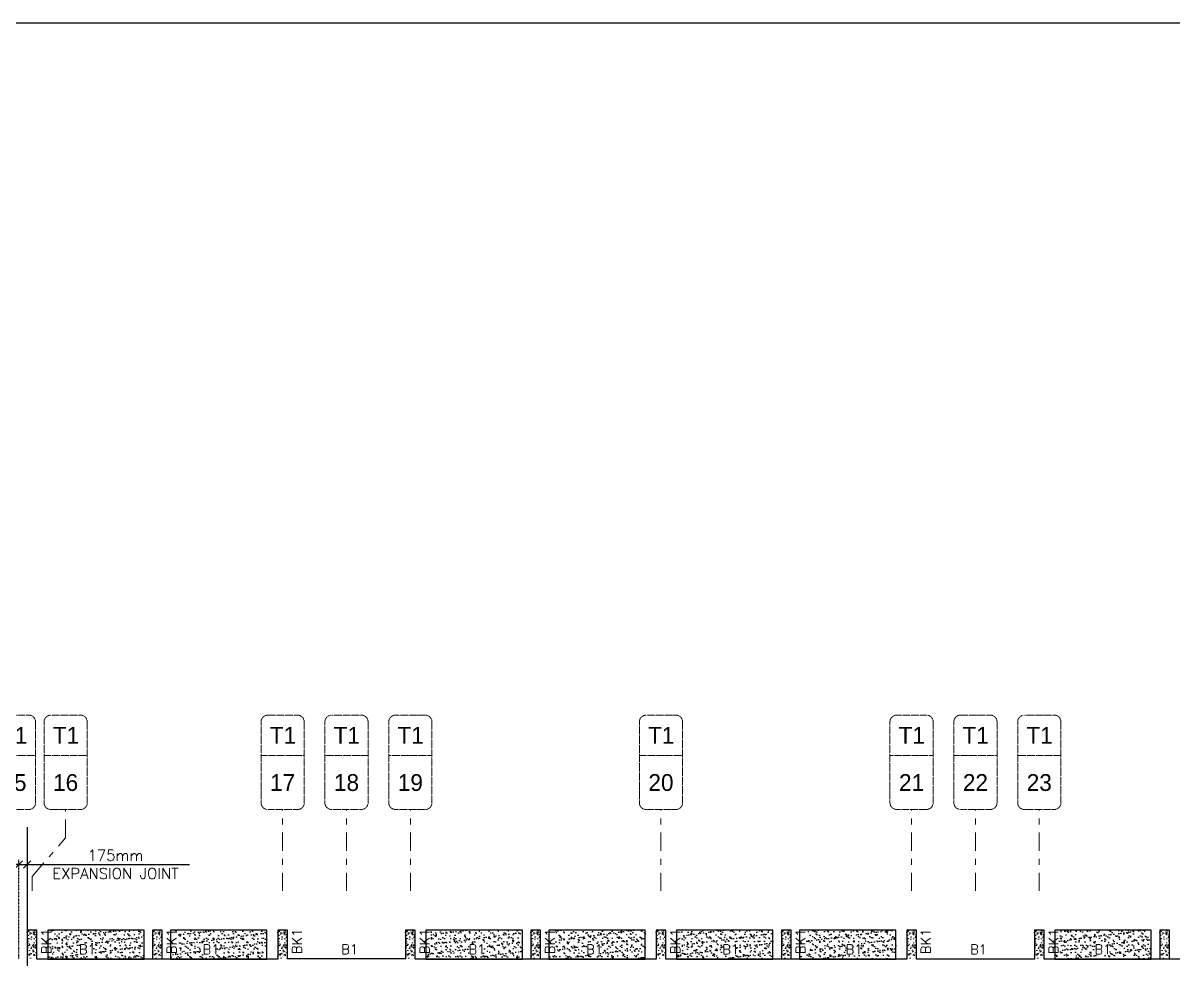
# Model space of a CAD drawing. Header units: millimetres. Extents: x 1078357 to 2594950, y -4969473 to -4636555.
# Drawn here: x 1151216 to 1175078, y -4655991 to -4636555 of the extents above; entities that cross this region are included whole.
import ezdxf
from ezdxf.enums import TextEntityAlignment as Align

# ---------------------------------------------------------------- set-up
doc = ezdxf.new("R2010")
doc.units = ezdxf.units.MM
doc.header["$PDMODE"] = 35
for name, pattern in [('CENTER', [2, 1.25, -0.25, 0.25, -0.25]), ('CONTINOUS', [0]), ('DGN STYLE 7', [8.34, 3.75, -1.67, 1.25, -1.67]), ('DOT', [0.25, 0, -0.25]), ('HIDDEN', [0.375, 0.25, -0.125]), ('New Retail block$0$CONTINOUS', [0])]:
    doc.linetypes.add(name, pattern=pattern)
doc.layers.get('0').update_dxf_attribs({"lineweight": 0})
doc.layers.get('Defpoints').update_dxf_attribs({"lineweight": 0})
for name, color, linetype, lineweight in [('A-_ANOTDIMA_D-', 6, 'Continuous', 13), ('A-_ANOTGRID_E-', 8, 'DGN STYLE 7', 13), ('Boundary', 40, 'Continuous', 30), ('GRID LINE', 8, 'Continuous', 0), ('HATCH', 8, 'Continuous', 30), ('S-NON STR RCC WALL', 8, 'Continuous', 0)]:
    doc.layers.add(name, color=color, linetype=linetype, lineweight=lineweight)
for name, color, linetype in [('B-200x650', 241, 'HIDDEN'), ('EXPANSION JOINT', 10, 'HIDDEN'), ('EXPANTION JOINT', 240, 'Continuous'), ('S-PROJECTION', 54, 'New Retail block$0$CONTINOUS')]:
    doc.layers.add(name, color=color, linetype=linetype)
doc.styles.add('Roman', font='romans')
doc.styles.add('ROMANS', font='romans.shx', dxfattribs={"width": 0.85})
doc.styles.get("Standard").update_dxf_attribs({"font": 'Adani Regular.ttf', "height": 500})
doc.dimstyles.new('HARESH', dxfattribs={"dimtxt": 150, "dimasz": 75, "dimexe": 0, "dimexo": 0, "dimgap": 25, "dimtad": 1, "dimdec": 0, "dimdsep": 46, "dimtxsty": 'Roman', "dimblk": 'OBLIQUE', "dimcen": 225, "dimdle": 25, "dimclrd": 2, "dimclre": 2, "dimclrt": 7, "dimadec": 8, "dimazin": 1, "dimtfac": 1, "dimtdec": 0, "dimtmove": 0, "dimatfit": 0, "dimfxl": 1, "dimlwd": -1, "dimlwe": -1, "dimarcsym": 0})

# ---------------------------------------------------------------- blocks, each defined once
blk = doc.blocks.new('_Oblique')
at = {"color": 0, "linetype": 'ByBlock', "lineweight": -2}
blk.add_line((-0.5, -0.5), (0.5, 0.5), dxfattribs=at)
blk = doc.blocks.new('*D1137')
at = {"layer": 'Defpoints', "color": 0, "linetype": 'CONTINOUS', "ltscale": 0.5, "transparency": 16777216}
for p in [(1151303, -4653978, 3), (1151303, -4654028), (1151128, -4655991, 0)]:
    blk.add_point(p, dxfattribs=at)
at = {"layer": 'EXPANTION JOINT', "color": 2, "linetype": 'CONTINOUS', "ltscale": 0.5, "transparency": 16777216}
for p, q in [((1151128, -4654028), (1150978, -4654028)), ((1151128, -4654028), (1151303, -4654028)), ((1151303, -4654028), (1154668, -4654028))]:
    blk.add_line(p, q, dxfattribs=at)
at = {"layer": 'EXPANTION JOINT', "color": 2, "linetype": 'DOT', "ltscale": 0.5, "transparency": 16777216}
for p, q in [((1151128, -4655991), (1151128, -4653928)), ((1151303, -4653978), (1151303, -4654128))]:
    blk.add_line(p, q, dxfattribs=at)
at = {"layer": 'EXPANTION JOINT', "color": 2, "linetype": 'CONTINOUS', "ltscale": 0.5, "transparency": 16777216, "xscale": 150, "yscale": 150, "zscale": 150}
blk.add_blockref('_Oblique', (1151128, -4654028), dxfattribs=at)
at = {"layer": 'EXPANTION JOINT', "color": 2, "linetype": 'CONTINOUS', "ltscale": 0.5, "transparency": 16777216, "xscale": 150, "yscale": 150, "zscale": 150, "rotation": 180}
blk.add_blockref('_Oblique', (1151303, -4654028), dxfattribs=at)
at = {"layer": 'EXPANTION JOINT', "color": 7, "linetype": 'CONTINOUS', "ltscale": 0.5, "transparency": 16777216, "char_height": 225, "attachment_point": 5, "style": 'Roman'}
for s, insert in [('175mm', (1153135, -4653840)), ('EXPANSION JOINT ', (1153135, -4654215))]:
    blk.add_mtext(s, dxfattribs=dict(at, insert=insert))
blk = doc.blocks.new('*D1138')
at = {"layer": 'Defpoints', "color": 0, "linetype": 'CONTINOUS', "ltscale": 0.5, "transparency": 16777216}
for p in [(1151303, -4653978, 3), (1151303, -4654028), (1151128, -4655991, 0)]:
    blk.add_point(p, dxfattribs=at)
at = {"layer": 'EXPANTION JOINT', "color": 2, "linetype": 'CONTINOUS', "ltscale": 0.5, "transparency": 16777216}
for p, q in [((1151128, -4654028), (1150978, -4654028)), ((1151128, -4654028), (1151303, -4654028)), ((1151303, -4654028), (1154668, -4654028))]:
    blk.add_line(p, q, dxfattribs=at)
at = {"layer": 'EXPANTION JOINT', "color": 2, "linetype": 'DOT', "ltscale": 0.5, "transparency": 16777216}
for p, q in [((1151128, -4655991), (1151128, -4653928)), ((1151303, -4653978), (1151303, -4654128))]:
    blk.add_line(p, q, dxfattribs=at)
at = {"layer": 'EXPANTION JOINT', "color": 2, "linetype": 'CONTINOUS', "ltscale": 0.5, "transparency": 16777216, "xscale": 150, "yscale": 150, "zscale": 150}
blk.add_blockref('_Oblique', (1151128, -4654028), dxfattribs=at)
at = {"layer": 'EXPANTION JOINT', "color": 2, "linetype": 'CONTINOUS', "ltscale": 0.5, "transparency": 16777216, "xscale": 150, "yscale": 150, "zscale": 150, "rotation": 180}
blk.add_blockref('_Oblique', (1151303, -4654028), dxfattribs=at)
at = {"layer": 'EXPANTION JOINT', "color": 7, "linetype": 'CONTINOUS', "ltscale": 0.5, "transparency": 16777216, "char_height": 225, "attachment_point": 5, "style": 'Roman'}
for s, insert in [('175mm', (1153135, -4653840)), ('EXPANSION JOINT ', (1153135, -4654215))]:
    blk.add_mtext(s, dxfattribs=dict(at, insert=insert))
blk = doc.blocks.new('Tower grid nomenclature-ex')
at = {"layer": 'A-_ANOTGRID_E-'}
blk.add_lwpolyline([(-1250, -600), (1750, -600, 0.414214), (2000, -350), (2000, 750, 0.414214), (1750, 1000), (-1250, 1000, 0.414214), (-1500, 750), (-1500, -350, 0.414214)], format="xyb", close=True, dxfattribs=at)
blk.add_lwpolyline([(0, 1000), (0, -600)], dxfattribs=at)
at = {"layer": 'A-_ANOTGRID_E-', "flags": 8}
for p in [(-1235, 400), (1788, 400)]:
    blk.add_attdef('GRID', text='', height=625, dxfattribs=at).set_placement(p, align=Align.MIDDLE_CENTER)
blk = doc.blocks.new('T1')
at = {"layer": 'GRID LINE', "linetype": 'DGN STYLE 7', "ltscale": 100, "elevation": 0}
for points in [[(84361, -31827), (84361, -31528), (85058, -30723), (85058, -30138)], [(89561, -31827), (89561, -30138)], [(90886, -31827), (90886, -30138)], [(92211, -31827), (92211, -30138)], [(97411, -31827), (97411, -30138)], [(102611, -31827), (102611, -30138)], [(103936, -31827), (103936, -30138)], [(105261, -31827), (105261, -30138)]]:
    blk.add_lwpolyline(points, dxfattribs=at)
at = {"layer": 'GRID LINE'}
ref = blk.add_blockref('Tower grid nomenclature-ex', (83874, -29018, 0), dxfattribs=dict(at, xscale=0.56, yscale=0.56, zscale=0.56, rotation=270))
ref.add_attrib('GRID', '15', dxfattribs={"layer": 'A-_ANOTGRID_E-', "height": 350}).set_placement((83986, -29578, 0), align=Align.MIDDLE_CENTER)
ref.add_attrib('GRID', 'T1', dxfattribs={"layer": 'A-_ANOTGRID_E-', "height": 350}).set_placement((83991, -28598, 0), align=Align.MIDDLE_CENTER)
ref = blk.add_blockref('Tower grid nomenclature-ex', (84946, -29018, 0), dxfattribs=dict(at, xscale=0.56, yscale=0.56, zscale=0.56, rotation=270))
ref.add_attrib('GRID', '16', dxfattribs={"layer": 'A-_ANOTGRID_E-', "height": 350}).set_placement((85058, -29578, 0), align=Align.MIDDLE_CENTER)
ref.add_attrib('GRID', 'T1', dxfattribs={"layer": 'A-_ANOTGRID_E-', "height": 350}).set_placement((85064, -28598, 0), align=Align.MIDDLE_CENTER)
ref = blk.add_blockref('Tower grid nomenclature-ex', (89449, -29018, 0), dxfattribs=dict(at, xscale=0.56, yscale=0.56, zscale=0.56, rotation=270))
ref.add_attrib('GRID', '17', dxfattribs={"layer": 'A-_ANOTGRID_E-', "height": 350}).set_placement((89561, -29578, 0), align=Align.MIDDLE_CENTER)
ref.add_attrib('GRID', 'T1', dxfattribs={"layer": 'A-_ANOTGRID_E-', "height": 350}).set_placement((89566, -28598, 0), align=Align.MIDDLE_CENTER)
ref = blk.add_blockref('Tower grid nomenclature-ex', (90774, -29018, 0), dxfattribs=dict(at, xscale=0.56, yscale=0.56, zscale=0.56, rotation=270))
ref.add_attrib('GRID', '18', dxfattribs={"layer": 'A-_ANOTGRID_E-', "height": 350}).set_placement((90886, -29578, 0), align=Align.MIDDLE_CENTER)
ref.add_attrib('GRID', 'T1', dxfattribs={"layer": 'A-_ANOTGRID_E-', "height": 350}).set_placement((90891, -28598, 0), align=Align.MIDDLE_CENTER)
ref = blk.add_blockref('Tower grid nomenclature-ex', (92099, -29018, 0), dxfattribs=dict(at, xscale=0.56, yscale=0.56, zscale=0.56, rotation=270))
ref.add_attrib('GRID', '19', dxfattribs={"layer": 'A-_ANOTGRID_E-', "height": 350}).set_placement((92211, -29578, 0), align=Align.MIDDLE_CENTER)
ref.add_attrib('GRID', 'T1', dxfattribs={"layer": 'A-_ANOTGRID_E-', "height": 350}).set_placement((92216, -28598, 0), align=Align.MIDDLE_CENTER)
ref = blk.add_blockref('Tower grid nomenclature-ex', (97299, -29018, 0), dxfattribs=dict(at, xscale=0.56, yscale=0.56, zscale=0.56, rotation=270))
ref.add_attrib('GRID', '20', dxfattribs={"layer": 'A-_ANOTGRID_E-', "height": 350}).set_placement((97411, -29578, 0), align=Align.MIDDLE_CENTER)
ref.add_attrib('GRID', 'T1', dxfattribs={"layer": 'A-_ANOTGRID_E-', "height": 350}).set_placement((97416, -28598, 0), align=Align.MIDDLE_CENTER)
ref = blk.add_blockref('Tower grid nomenclature-ex', (102499, -29018, 0), dxfattribs=dict(at, xscale=0.56, yscale=0.56, zscale=0.56, rotation=270))
ref.add_attrib('GRID', '21', dxfattribs={"layer": 'A-_ANOTGRID_E-', "height": 350}).set_placement((102611, -29578, 0), align=Align.MIDDLE_CENTER)
ref.add_attrib('GRID', 'T1', dxfattribs={"layer": 'A-_ANOTGRID_E-', "height": 350}).set_placement((102616, -28598, 0), align=Align.MIDDLE_CENTER)
ref = blk.add_blockref('Tower grid nomenclature-ex', (103824, -29018, 0), dxfattribs=dict(at, xscale=0.56, yscale=0.56, zscale=0.56, rotation=270))
ref.add_attrib('GRID', '22', dxfattribs={"layer": 'A-_ANOTGRID_E-', "height": 350}).set_placement((103936, -29578, 0), align=Align.MIDDLE_CENTER)
ref.add_attrib('GRID', 'T1', dxfattribs={"layer": 'A-_ANOTGRID_E-', "height": 350}).set_placement((103941, -28598, 0), align=Align.MIDDLE_CENTER)
ref = blk.add_blockref('Tower grid nomenclature-ex', (105149, -29018, 0), dxfattribs=dict(at, xscale=0.56, yscale=0.56, zscale=0.56, rotation=270))
ref.add_attrib('GRID', '23', dxfattribs={"layer": 'A-_ANOTGRID_E-', "height": 350}).set_placement((105261, -29578, 0), align=Align.MIDDLE_CENTER)
ref.add_attrib('GRID', 'T1', dxfattribs={"layer": 'A-_ANOTGRID_E-', "height": 350}).set_placement((105266, -28598, 0), align=Align.MIDDLE_CENTER)

msp = doc.modelspace()

# ---------------------------------------------------------------- hatches: boundary and pattern name
at = {"layer": 'HATCH'}
h = msp.add_hatch(dxfattribs=at)
h.set_pattern_fill('AR-SAND', color=8, scale=3, angle=179.97015)
h.set_pattern_definition([(37.4701541, (-1765330.2, 9331579.07), (-4.7236114, 146.8264517), [0, -115.824, 0, -129.54, 0, -123.825]), (7.4701541, (-1765330.2, 9331579.07), (134.9689868, 214.9772528), [0, -62.484, 0, -104.394, 0, -40.005]), (327.4701541, (-1765423.92, 9331579.12), (237.2979035, 0.3075449), [0, -38.1, 0, -137.16, 0, -179.07]), (317.4701541, (-1765423.92, 9331579.12), (229.1017424, 66.759465), [0, -19.05, 0, -89.916, 0, -102.87])])
h.paths.add_polyline_path([(1153728.3, -4655391.2), (1151728.3, -4655391.2), (1151728.3, -4655991.2), (1153728.3, -4655991.2)])
h = msp.add_hatch(dxfattribs=at)
h.set_pattern_fill('AR-SAND', color=8, scale=3, angle=179.97015)
h.set_pattern_definition([(37.4701541, (-1767880.2, 9331579.07), (-4.7236114, 146.8264517), [0, -115.824, 0, -129.54, 0, -123.825]), (7.4701541, (-1767880.2, 9331579.07), (134.9689868, 214.9772528), [0, -62.484, 0, -104.394, 0, -40.005]), (327.4701541, (-1767973.92, 9331579.12), (237.2979035, 0.3075449), [0, -38.1, 0, -137.16, 0, -179.07]), (317.4701541, (-1767973.92, 9331579.12), (229.1017424, 66.759465), [0, -19.05, 0, -89.916, 0, -102.87])])
h.paths.add_polyline_path([(1156278.3, -4655391.2), (1154278.3, -4655391.2), (1154278.3, -4655991.2), (1156278.3, -4655991.2)])
h = msp.add_hatch(dxfattribs=at)
h.set_pattern_fill('AR-SAND', color=8, scale=3, angle=179.97015)
h.set_pattern_definition([(37.4701541, (-1773180.2, 9331579.07), (-4.7236114, 146.8264517), [0, -115.824, 0, -129.54, 0, -123.825]), (7.4701541, (-1773180.2, 9331579.07), (134.9689868, 214.9772528), [0, -62.484, 0, -104.394, 0, -40.005]), (327.4701541, (-1773273.92, 9331579.12), (237.2979035, 0.3075449), [0, -38.1, 0, -137.16, 0, -179.07]), (317.4701541, (-1773273.92, 9331579.12), (229.1017424, 66.759465), [0, -19.05, 0, -89.916, 0, -102.87])])
h.paths.add_polyline_path([(1161578.3, -4655391.2), (1159578.3, -4655391.2), (1159578.3, -4655991.2), (1161578.3, -4655991.2)])
h = msp.add_hatch(dxfattribs=at)
h.set_pattern_fill('AR-SAND', color=8, scale=3, angle=179.97015)
h.set_pattern_definition([(37.4701541, (-1775730.2, 9331579.07), (-4.7236114, 146.8264517), [0, -115.824, 0, -129.54, 0, -123.825]), (7.4701541, (-1775730.2, 9331579.07), (134.9689868, 214.9772528), [0, -62.484, 0, -104.394, 0, -40.005]), (327.4701541, (-1775823.92, 9331579.12), (237.2979035, 0.3075449), [0, -38.1, 0, -137.16, 0, -179.07]), (317.4701541, (-1775823.92, 9331579.12), (229.1017424, 66.759465), [0, -19.05, 0, -89.916, 0, -102.87])])
h.paths.add_polyline_path([(1164128.3, -4655391.2), (1162128.3, -4655391.2), (1162128.3, -4655991.2), (1164128.3, -4655991.2)])
h = msp.add_hatch(dxfattribs=at)
h.set_pattern_fill('AR-SAND', color=8, scale=3, angle=179.97015)
h.set_pattern_definition([(37.4701541, (-1778380.2, 9331579.07), (-4.7236114, 146.8264517), [0, -115.824, 0, -129.54, 0, -123.825]), (7.4701541, (-1778380.2, 9331579.07), (134.9689868, 214.9772528), [0, -62.484, 0, -104.394, 0, -40.005]), (327.4701541, (-1778473.92, 9331579.12), (237.2979035, 0.3075449), [0, -38.1, 0, -137.16, 0, -179.07]), (317.4701541, (-1778473.92, 9331579.12), (229.1017424, 66.759465), [0, -19.05, 0, -89.916, 0, -102.87])])
h.paths.add_polyline_path([(1166778.3, -4655391.2), (1164778.3, -4655391.2), (1164778.3, -4655991.2), (1166778.3, -4655991.2)])
h = msp.add_hatch(dxfattribs=at)
h.set_pattern_fill('AR-SAND', color=8, scale=3, angle=179.97015)
h.set_pattern_definition([(37.4701541, (-1780930.2, 9331579.07), (-4.7236114, 146.8264517), [0, -115.824, 0, -129.54, 0, -123.825]), (7.4701541, (-1780930.2, 9331579.07), (134.9689868, 214.9772528), [0, -62.484, 0, -104.394, 0, -40.005]), (327.4701541, (-1781023.92, 9331579.12), (237.2979035, 0.3075449), [0, -38.1, 0, -137.16, 0, -179.07]), (317.4701541, (-1781023.92, 9331579.12), (229.1017424, 66.759465), [0, -19.05, 0, -89.916, 0, -102.87])])
h.paths.add_polyline_path([(1169328.3, -4655391.2), (1167328.3, -4655391.2), (1167328.3, -4655991.2), (1169328.3, -4655991.2)])
h = msp.add_hatch(dxfattribs=at)
h.set_pattern_fill('AR-SAND', color=8, scale=3, angle=179.97015)
h.set_pattern_definition([(37.4701541, (-1786230.2, 9331579.07), (-4.7236114, 146.8264517), [0, -115.824, 0, -129.54, 0, -123.825]), (7.4701541, (-1786230.2, 9331579.07), (134.9689868, 214.9772528), [0, -62.484, 0, -104.394, 0, -40.005]), (327.4701541, (-1786323.92, 9331579.12), (237.2979035, 0.3075449), [0, -38.1, 0, -137.16, 0, -179.07]), (317.4701541, (-1786323.92, 9331579.12), (229.1017424, 66.759465), [0, -19.05, 0, -89.916, 0, -102.87])])
h.paths.add_polyline_path([(1174628.3, -4655391.2), (1172628.3, -4655391.2), (1172628.3, -4655991.2), (1174628.3, -4655991.2)])
at = {"layer": 'S-NON STR RCC WALL'}
h = msp.add_hatch(dxfattribs=at)
h.set_pattern_fill('AR-CONC', color=256, angle=180)
h.set_pattern_definition([(50, (-7382541.42, 32899697.07), (182.184669, -15.93908554), [19.05, -209.55]), (355, (-7382541.42, 32899697.07), (-35.2434214, 191.0568452), [15.24, -167.6405842]), (100.4514447, (-7382526.23, 32899695.74), (146.9412471, 175.1177519), [16.1900088, -178.0902446]), (46.1842, (-7382541.42, 32899747.87), (271.0790409, -42.0423279), [28.575, -314.325]), (96.6355576, (-7382518.83, 32899744.37), (237.404134, 247.4261246), [24.2850231, -267.1356082]), (351.1841512, (-7382541.42, 32899747.87), (237.404134, 247.4261246), [22.859967, -251.459732]), (21, (-7382516.02, 32899735.17), (151.61439127, -102.2651982), [19.05, -209.55]), (326, (-7382516.02, 32899735.17), (61.80202835, 184.1879661), [15.24, -167.64]), (71.451445, (-7382503.38, 32899726.65), (213.4164193, 81.9227689), [16.1900088, -178.0899376]), (37.5, (-7382541.416, 32899697.07), (3.08860325, 84.55503887), [0, -165.608, 0, -170.18, 0, -168.275]), (7.5, (-7382541.42, 32899697.07), (66.8196625, 100.18057482), [0, -97.028, 0, -161.798, 0, -64.135]), (327.5, (-7382598.06, 32899697.07), (135.59059517, -5.72874399), [0, -63.5, 0, -198.12, 0, -262.89]), (317.5, (-7382623.46, 32899697.07), (148.1291814, 25.42649103), [0, -82.55, 0, -131.572, 0, -186.69])])
h.paths.add_polyline_path([(1151503.3, -4655991.1), (1151503.3, -4655391.1), (1151303.4, -4655391.1), (1151303.4, -4655991.1), (1151503.3, -4655991.1)], is_closed=False)
h = msp.add_hatch(dxfattribs=at)
h.set_pattern_fill('AR-CONC', color=256, angle=180)
h.set_pattern_definition([(50, (-7379941.4, 32899697.03), (182.184669, -15.93908554), [19.05, -209.55]), (355, (-7379941.4, 32899697.03), (-35.2434214, 191.0568452), [15.24, -167.6405842]), (100.4514447, (-7379926.21, 32899695.7), (146.9412471, 175.1177519), [16.1900088, -178.0902446]), (46.1842, (-7379941.4, 32899747.83), (271.0790409, -42.0423279), [28.575, -314.325]), (96.6355576, (-7379918.8, 32899744.32), (237.404134, 247.4261246), [24.2850231, -267.1356082]), (351.1841512, (-7379941.4, 32899747.83), (237.404134, 247.4261246), [22.859967, -251.459732]), (21, (-7379916, 32899735.13), (151.61439127, -102.2651982), [19.05, -209.55]), (326, (-7379916, 32899735.13), (61.80202835, 184.1879661), [15.24, -167.64]), (71.451445, (-7379903.36, 32899726.6), (213.4164193, 81.9227689), [16.1900088, -178.0899376]), (37.5, (-7379941.396, 32899697.03), (3.08860325, 84.55503887), [0, -165.608, 0, -170.18, 0, -168.275]), (7.5, (-7379941.4, 32899697.03), (66.8196625, 100.18057482), [0, -97.028, 0, -161.798, 0, -64.135]), (327.5, (-7379998.04, 32899697.03), (135.59059517, -5.72874399), [0, -63.5, 0, -198.12, 0, -262.89]), (317.5, (-7380023.44, 32899697.03), (148.1291814, 25.42649103), [0, -82.55, 0, -131.572, 0, -186.69])])
h.paths.add_polyline_path([(1154103.4, -4655991.2), (1154103.4, -4655391.2), (1153903.4, -4655391.2), (1153903.4, -4655991.2), (1154103.4, -4655991.2)], is_closed=False)
h = msp.add_hatch(dxfattribs=at)
h.set_pattern_fill('AR-CONC', color=256, angle=180)
h.set_pattern_definition([(50, (-7377341.42, 32899697.07), (182.184669, -15.93908554), [19.05, -209.55]), (355, (-7377341.42, 32899697.07), (-35.2434214, 191.0568452), [15.24, -167.6405842]), (100.4514447, (-7377326.23, 32899695.74), (146.9412471, 175.1177519), [16.1900088, -178.0902446]), (46.1842, (-7377341.42, 32899747.87), (271.0790409, -42.0423279), [28.575, -314.325]), (96.6355576, (-7377318.83, 32899744.36), (237.404134, 247.4261246), [24.2850231, -267.1356082]), (351.1841512, (-7377341.42, 32899747.87), (237.404134, 247.4261246), [22.859967, -251.459732]), (21, (-7377316.02, 32899735.17), (151.61439127, -102.2651982), [19.05, -209.55]), (326, (-7377316.02, 32899735.17), (61.80202835, 184.1879661), [15.24, -167.64]), (71.451445, (-7377303.38, 32899726.64), (213.4164193, 81.9227689), [16.1900088, -178.0899376]), (37.5, (-7377341.416, 32899697.07), (3.08860325, 84.55503887), [0, -165.608, 0, -170.18, 0, -168.275]), (7.5, (-7377341.42, 32899697.07), (66.8196625, 100.18057482), [0, -97.028, 0, -161.798, 0, -64.135]), (327.5, (-7377398.06, 32899697.07), (135.59059517, -5.72874399), [0, -63.5, 0, -198.12, 0, -262.89]), (317.5, (-7377423.46, 32899697.07), (148.1291814, 25.42649103), [0, -82.55, 0, -131.572, 0, -186.69])])
h.paths.add_polyline_path([(1156703.3, -4655991.1), (1156703.3, -4655391.1), (1156503.4, -4655391.1), (1156503.4, -4655991.1), (1156703.3, -4655991.1)], is_closed=False)
h = msp.add_hatch(dxfattribs=at)
h.set_pattern_fill('AR-CONC', color=256, angle=180)
h.set_pattern_definition([(50, (-7374691.4, 32899697.03), (182.184669, -15.93908554), [19.05, -209.55]), (355, (-7374691.4, 32899697.03), (-35.2434214, 191.0568452), [15.24, -167.6405842]), (100.4514447, (-7374676.21, 32899695.7), (146.9412471, 175.1177519), [16.1900088, -178.0902446]), (46.1842, (-7374691.4, 32899747.83), (271.0790409, -42.0423279), [28.575, -314.325]), (96.6355576, (-7374668.8, 32899744.32), (237.404134, 247.4261246), [24.2850231, -267.1356082]), (351.1841512, (-7374691.4, 32899747.83), (237.404134, 247.4261246), [22.859967, -251.459732]), (21, (-7374666, 32899735.13), (151.61439127, -102.2651982), [19.05, -209.55]), (326, (-7374666, 32899735.13), (61.80202835, 184.1879661), [15.24, -167.64]), (71.451445, (-7374653.36, 32899726.6), (213.4164193, 81.9227689), [16.1900088, -178.0899376]), (37.5, (-7374691.396, 32899697.03), (3.08860325, 84.55503887), [0, -165.608, 0, -170.18, 0, -168.275]), (7.5, (-7374691.4, 32899697.03), (66.8196625, 100.18057482), [0, -97.028, 0, -161.798, 0, -64.135]), (327.5, (-7374748.04, 32899697.03), (135.59059517, -5.72874399), [0, -63.5, 0, -198.12, 0, -262.89]), (317.5, (-7374773.44, 32899697.03), (148.1291814, 25.42649103), [0, -82.55, 0, -131.572, 0, -186.69])])
h.paths.add_polyline_path([(1159353.4, -4655991.2), (1159353.4, -4655391.2), (1159153.4, -4655391.2), (1159153.4, -4655991.2), (1159353.4, -4655991.2)], is_closed=False)
h = msp.add_hatch(dxfattribs=at)
h.set_pattern_fill('AR-CONC', color=256, angle=180)
h.set_pattern_definition([(50, (-7372091.42, 32899697.03), (182.184669, -15.93908554), [19.05, -209.55]), (355, (-7372091.42, 32899697.03), (-35.2434214, 191.0568452), [15.24, -167.6405842]), (100.4514447, (-7372076.23, 32899695.7), (146.9412471, 175.1177519), [16.1900088, -178.0902446]), (46.1842, (-7372091.42, 32899747.83), (271.0790409, -42.0423279), [28.575, -314.325]), (96.6355576, (-7372068.83, 32899744.33), (237.404134, 247.4261246), [24.2850231, -267.1356082]), (351.1841512, (-7372091.42, 32899747.83), (237.404134, 247.4261246), [22.859967, -251.459732]), (21, (-7372066.02, 32899735.13), (151.61439127, -102.2651982), [19.05, -209.55]), (326, (-7372066.02, 32899735.13), (61.80202835, 184.1879661), [15.24, -167.64]), (71.451445, (-7372053.38, 32899726.61), (213.4164193, 81.9227689), [16.1900088, -178.0899376]), (37.5, (-7372091.416, 32899697.03), (3.08860325, 84.55503887), [0, -165.608, 0, -170.18, 0, -168.275]), (7.5, (-7372091.42, 32899697.03), (66.8196625, 100.18057482), [0, -97.028, 0, -161.798, 0, -64.135]), (327.5, (-7372148.06, 32899697.03), (135.59059517, -5.72874399), [0, -63.5, 0, -198.12, 0, -262.89]), (317.5, (-7372173.46, 32899697.03), (148.1291814, 25.42649103), [0, -82.55, 0, -131.572, 0, -186.69])])
h.paths.add_polyline_path([(1161953.3, -4655991.2), (1161953.3, -4655391.2), (1161753.4, -4655391.2), (1161753.4, -4655991.2), (1161953.3, -4655991.2)], is_closed=False)
h = msp.add_hatch(dxfattribs=at)
h.set_pattern_fill('AR-CONC', color=256, angle=180)
h.set_pattern_definition([(50, (-7369491.42, 32899697.06), (182.184669, -15.93908554), [19.05, -209.55]), (355, (-7369491.42, 32899697.06), (-35.2434214, 191.0568452), [15.24, -167.6405842]), (100.4514447, (-7369476.23, 32899695.73), (146.9412471, 175.1177519), [16.1900088, -178.0902446]), (46.1842, (-7369491.42, 32899747.86), (271.0790409, -42.0423279), [28.575, -314.325]), (96.6355576, (-7369468.83, 32899744.36), (237.404134, 247.4261246), [24.2850231, -267.1356082]), (351.1841512, (-7369491.42, 32899747.86), (237.404134, 247.4261246), [22.859967, -251.459732]), (21, (-7369466.02, 32899735.16), (151.61439127, -102.2651982), [19.05, -209.55]), (326, (-7369466.02, 32899735.16), (61.80202835, 184.1879661), [15.24, -167.64]), (71.451445, (-7369453.38, 32899726.64), (213.4164193, 81.9227689), [16.1900088, -178.0899376]), (37.5, (-7369491.416, 32899697.06), (3.08860325, 84.55503887), [0, -165.608, 0, -170.18, 0, -168.275]), (7.5, (-7369491.42, 32899697.06), (66.8196625, 100.18057482), [0, -97.028, 0, -161.798, 0, -64.135]), (327.5, (-7369548.06, 32899697.06), (135.59059517, -5.72874399), [0, -63.5, 0, -198.12, 0, -262.89]), (317.5, (-7369573.46, 32899697.06), (148.1291814, 25.42649103), [0, -82.55, 0, -131.572, 0, -186.69])])
h.paths.add_polyline_path([(1164553.3, -4655991.1), (1164553.3, -4655391.1), (1164353.4, -4655391.1), (1164353.4, -4655991.1), (1164553.3, -4655991.1)], is_closed=False)
h = msp.add_hatch(dxfattribs=at)
h.set_pattern_fill('AR-CONC', color=256, angle=180)
h.set_pattern_definition([(50, (-7366891.4, 32899697.03), (182.184669, -15.93908554), [19.05, -209.55]), (355, (-7366891.4, 32899697.03), (-35.2434214, 191.0568452), [15.24, -167.6405842]), (100.4514447, (-7366876.21, 32899695.7), (146.9412471, 175.1177519), [16.1900088, -178.0902446]), (46.1842, (-7366891.4, 32899747.83), (271.0790409, -42.0423279), [28.575, -314.325]), (96.6355576, (-7366868.8, 32899744.32), (237.404134, 247.4261246), [24.2850231, -267.1356082]), (351.1841512, (-7366891.4, 32899747.83), (237.404134, 247.4261246), [22.859967, -251.459732]), (21, (-7366866, 32899735.13), (151.61439127, -102.2651982), [19.05, -209.55]), (326, (-7366866, 32899735.13), (61.80202835, 184.1879661), [15.24, -167.64]), (71.451445, (-7366853.36, 32899726.6), (213.4164193, 81.9227689), [16.1900088, -178.0899376]), (37.5, (-7366891.396, 32899697.03), (3.08860325, 84.55503887), [0, -165.608, 0, -170.18, 0, -168.275]), (7.5, (-7366891.4, 32899697.03), (66.8196625, 100.18057482), [0, -97.028, 0, -161.798, 0, -64.135]), (327.5, (-7366948.04, 32899697.03), (135.59059517, -5.72874399), [0, -63.5, 0, -198.12, 0, -262.89]), (317.5, (-7366973.44, 32899697.03), (148.1291814, 25.42649103), [0, -82.55, 0, -131.572, 0, -186.69])])
h.paths.add_polyline_path([(1167153.4, -4655991.2), (1167153.4, -4655391.2), (1166953.4, -4655391.2), (1166953.4, -4655991.2), (1167153.4, -4655991.2)], is_closed=False)
h = msp.add_hatch(dxfattribs=at)
h.set_pattern_fill('AR-CONC', color=256, angle=180)
h.set_pattern_definition([(50, (-7364291.4, 32899697.03), (182.184669, -15.93908554), [19.05, -209.55]), (355, (-7364291.4, 32899697.03), (-35.2434214, 191.0568452), [15.24, -167.6405842]), (100.4514447, (-7364276.21, 32899695.7), (146.9412471, 175.1177519), [16.1900088, -178.0902446]), (46.1842, (-7364291.4, 32899747.83), (271.0790409, -42.0423279), [28.575, -314.325]), (96.6355576, (-7364268.8, 32899744.32), (237.404134, 247.4261246), [24.2850231, -267.1356082]), (351.1841512, (-7364291.4, 32899747.83), (237.404134, 247.4261246), [22.859967, -251.459732]), (21, (-7364266, 32899735.13), (151.61439127, -102.2651982), [19.05, -209.55]), (326, (-7364266, 32899735.13), (61.80202835, 184.1879661), [15.24, -167.64]), (71.451445, (-7364253.36, 32899726.6), (213.4164193, 81.9227689), [16.1900088, -178.0899376]), (37.5, (-7364291.396, 32899697.03), (3.08860325, 84.55503887), [0, -165.608, 0, -170.18, 0, -168.275]), (7.5, (-7364291.4, 32899697.03), (66.8196625, 100.18057482), [0, -97.028, 0, -161.798, 0, -64.135]), (327.5, (-7364348.04, 32899697.03), (135.59059517, -5.72874399), [0, -63.5, 0, -198.12, 0, -262.89]), (317.5, (-7364373.44, 32899697.03), (148.1291814, 25.42649103), [0, -82.55, 0, -131.572, 0, -186.69])])
h.paths.add_polyline_path([(1169753.4, -4655991.2), (1169753.4, -4655391.2), (1169553.4, -4655391.2), (1169553.4, -4655991.2), (1169753.4, -4655991.2)], is_closed=False)
h = msp.add_hatch(dxfattribs=at)
h.set_pattern_fill('AR-CONC', color=256, angle=180)
h.set_pattern_definition([(50, (-7361641.4, 32899697.03), (182.184669, -15.93908554), [19.05, -209.55]), (355, (-7361641.4, 32899697.03), (-35.2434214, 191.0568452), [15.24, -167.6405842]), (100.4514447, (-7361626.21, 32899695.7), (146.9412471, 175.1177519), [16.1900088, -178.0902446]), (46.1842, (-7361641.4, 32899747.83), (271.0790409, -42.0423279), [28.575, -314.325]), (96.6355576, (-7361618.8, 32899744.32), (237.404134, 247.4261246), [24.2850231, -267.1356082]), (351.1841512, (-7361641.4, 32899747.83), (237.404134, 247.4261246), [22.859967, -251.459732]), (21, (-7361616, 32899735.13), (151.61439127, -102.2651982), [19.05, -209.55]), (326, (-7361616, 32899735.13), (61.80202835, 184.1879661), [15.24, -167.64]), (71.451445, (-7361603.36, 32899726.6), (213.4164193, 81.9227689), [16.1900088, -178.0899376]), (37.5, (-7361641.396, 32899697.03), (3.08860325, 84.55503887), [0, -165.608, 0, -170.18, 0, -168.275]), (7.5, (-7361641.4, 32899697.03), (66.8196625, 100.18057482), [0, -97.028, 0, -161.798, 0, -64.135]), (327.5, (-7361698.04, 32899697.03), (135.59059517, -5.72874399), [0, -63.5, 0, -198.12, 0, -262.89]), (317.5, (-7361723.44, 32899697.03), (148.1291814, 25.42649103), [0, -82.55, 0, -131.572, 0, -186.69])])
h.paths.add_polyline_path([(1172403.4, -4655991.2), (1172403.4, -4655391.2), (1172203.4, -4655391.2), (1172203.4, -4655991.2), (1172403.4, -4655991.2)], is_closed=False)
h = msp.add_hatch(dxfattribs=at)
h.set_pattern_fill('AR-CONC', color=256, angle=180)
h.set_pattern_definition([(50, (-7359041.42, 32899697.03), (182.184669, -15.93908554), [19.05, -209.55]), (355, (-7359041.42, 32899697.03), (-35.2434214, 191.0568452), [15.24, -167.6405842]), (100.4514447, (-7359026.23, 32899695.7), (146.9412471, 175.1177519), [16.1900088, -178.0902446]), (46.1842, (-7359041.42, 32899747.83), (271.0790409, -42.0423279), [28.575, -314.325]), (96.6355576, (-7359018.83, 32899744.33), (237.404134, 247.4261246), [24.2850231, -267.1356082]), (351.1841512, (-7359041.42, 32899747.83), (237.404134, 247.4261246), [22.859967, -251.459732]), (21, (-7359016.02, 32899735.13), (151.61439127, -102.2651982), [19.05, -209.55]), (326, (-7359016.02, 32899735.13), (61.80202835, 184.1879661), [15.24, -167.64]), (71.451445, (-7359003.38, 32899726.61), (213.4164193, 81.9227689), [16.1900088, -178.0899376]), (37.5, (-7359041.416, 32899697.03), (3.08860325, 84.55503887), [0, -165.608, 0, -170.18, 0, -168.275]), (7.5, (-7359041.42, 32899697.03), (66.8196625, 100.18057482), [0, -97.028, 0, -161.798, 0, -64.135]), (327.5, (-7359098.06, 32899697.03), (135.59059517, -5.72874399), [0, -63.5, 0, -198.12, 0, -262.89]), (317.5, (-7359123.46, 32899697.03), (148.1291814, 25.42649103), [0, -82.55, 0, -131.572, 0, -186.69])])
h.paths.add_polyline_path([(1175003.3, -4655991.2), (1175003.3, -4655391.2), (1174803.4, -4655391.2), (1174803.4, -4655991.2), (1175003.3, -4655991.2)], is_closed=False)

# ---------------------------------------------------------------- linework, layer by layer
at = {"layer": 'B-200x650', "linetype": 'CONTINOUS', "ltscale": 700}
for p, q in [((1151503.3, -4655391.1, 0), (1151303.3, -4655391.1, 0)), ((1151303.3, -4655391.1, 0), (1151303.4, -4655991.1, 0)), ((1151503.3, -4655991.1, 0), (1151503.3, -4655391.1, 0)), ((1154103.3, -4655391.1, 0), (1153903.3, -4655391.1, 0)), ((1153903.3, -4655391.1, 0), (1153903.4, -4655991.1, 0)), ((1154103.3, -4655991.1, 0), (1154103.3, -4655391.1, 0)), ((1156703.3, -4655391.1, 0), (1156503.3, -4655391.1, 0)), ((1156503.3, -4655391.1, 0), (1156503.4, -4655991.1, 0)), ((1156703.3, -4655991.1, 0), (1156703.3, -4655391.1, 0)), ((1159353.3, -4655391.1, 0), (1159153.3, -4655391.1, 0)), ((1159153.3, -4655391.1, 0), (1159153.4, -4655991.1, 0)), ((1159353.3, -4655991.1, 0), (1159353.3, -4655391.1, 0)), ((1161953.3, -4655391.2, 0), (1161753.3, -4655391.2, 0)), ((1161753.3, -4655391.2, 0), (1161753.4, -4655991.2, 0)), ((1161953.3, -4655991.2, 0), (1161953.3, -4655391.2, 0)), ((1164553.3, -4655391.1, 0), (1164353.3, -4655391.1, 0)), ((1164353.3, -4655391.1, 0), (1164353.4, -4655991.1, 0)), ((1164553.3, -4655991.1, 0), (1164553.3, -4655391.1, 0)), ((1167153.3, -4655391.2, 0), (1166953.3, -4655391.2, 0)), ((1166953.3, -4655391.2, 0), (1166953.4, -4655991.2, 0)), ((1167153.3, -4655991.2, 0), (1167153.3, -4655391.2, 0)), ((1169753.3, -4655391.1, 0), (1169553.3, -4655391.1, 0)), ((1169553.3, -4655391.1, 0), (1169553.4, -4655991.1, 0)), ((1169753.3, -4655991.1, 0), (1169753.3, -4655391.1, 0)), ((1172403.3, -4655391.1, 0), (1172203.3, -4655391.1, 0)), ((1172203.3, -4655391.1, 0), (1172203.4, -4655991.1, 0)), ((1172403.3, -4655991.1, 0), (1172403.3, -4655391.1, 0)), ((1175003.3, -4655391.2, 0), (1174803.3, -4655391.2, 0)), ((1174803.3, -4655391.2, 0), (1174803.4, -4655991.2, 0)), ((1175003.3, -4655991.2, 0), (1175003.3, -4655391.2, 0)), ((1156503.3, -4655991.1, 0), (1151503.3, -4655991.1, 0)), ((1159153.4, -4655989.7, 50), (1156703.7, -4655989.7, 0)), ((1164353.3, -4655991.2, 0), (1159353.3, -4655991.2, 0)), ((1169553.3, -4655991.2, 0), (1164553.3, -4655991.2, 0)), ((1172203.4, -4655991.1, 0), (1169753.7, -4655991.1, -50)), ((1177403.3, -4655991.2, 0), (1172403.3, -4655991.2, 0))]:
    msp.add_line(p, q, dxfattribs=at)
at = {"layer": 'Boundary', "ltscale": 700, "elevation": 0}
msp.add_lwpolyline([(1097224.7, -4636555), (1204038.4, -4636555), (1204038.4, -4684019.2), (1097224.7, -4684019.2)], close=True, dxfattribs=at)
at = {"layer": 'EXPANSION JOINT'}
msp.add_line((1151303.3, -4653251.2, 0), (1151303.3, -4667391.2, 0), dxfattribs=at)
msp.add_line((1151303.3, -4653251.2, 0), (1151303.3, -4667391.2, 0), dxfattribs=at)
at = {"layer": 'S-PROJECTION', "elevation": 0}
for points in [[(1153728.3, -4655391.2), (1151728.3, -4655391.2), (1151728.3, -4655991.2), (1153728.3, -4655991.2)], [(1156278.3, -4655391.2), (1154278.3, -4655391.2), (1154278.3, -4655991.2), (1156278.3, -4655991.2)], [(1161578.3, -4655391.2), (1159578.3, -4655391.2), (1159578.3, -4655991.2), (1161578.3, -4655991.2)], [(1164128.3, -4655391.2), (1162128.3, -4655391.2), (1162128.3, -4655991.2), (1164128.3, -4655991.2)], [(1166778.3, -4655391.2), (1164778.3, -4655391.2), (1164778.3, -4655991.2), (1166778.3, -4655991.2)], [(1169328.3, -4655391.2), (1167328.3, -4655391.2), (1167328.3, -4655991.2), (1169328.3, -4655991.2)], [(1174628.3, -4655391.2), (1172628.3, -4655391.2), (1172628.3, -4655991.2), (1174628.3, -4655991.2)]]:
    msp.add_lwpolyline(points, close=True, dxfattribs=at)

# ---------------------------------------------------------------- block references
at = {"layer": 'A-_ANOTDIMA_D-', "color": 2, "linetype": 'CENTER', "ltscale": 700}
msp.add_blockref('T1', (1067042.8, -4622748.5, 0), dxfattribs=at)

# ---------------------------------------------------------------- texts
at = {"layer": 'B-200x650', "linetype": 'CONTINOUS', "ltscale": 700, "style": 'ROMANS'}
for p in [(1151799, -4655890.8, 50), (1154399, -4655890.8, 50), (1156999, -4655890.8, 50), (1159649, -4655890.8, 50), (1162249, -4655890.8, 50), (1164849, -4655890.8, 50), (1167449, -4655890.8, 50), (1170049, -4655890.8, 50), (1172699, -4655890.8, 50)]:
    msp.add_text('BK1', height=200, rotation=90, dxfattribs=at).set_placement(p)
at = {"layer": 'B-200x650', "linetype": 'HIDDEN', "ltscale": 500, "style": 'ROMANS'}
for p in [(1152376.9, -4655890.8, -2.7), (1154941.8, -4655890.8, -2.7), (1157818.1, -4655889.4, 47.3), (1160460.1, -4655890.8, -2.7), (1162899, -4655890.8, -2.7), (1165725.8, -4655890.8, -2.7), (1168285.8, -4655890.8, -2.7), (1170868.1, -4655890.8, -2.7), (1173448.1, -4655890.8, -2.7)]:
    msp.add_text('B1', height=200, rotation=359.99906, dxfattribs=at).set_placement(p)

# ---------------------------------------------------------------- dimensions: what is measured, and where the dimension line sits
at = {"layer": 'EXPANTION JOINT', "linetype": 'CONTINOUS', "ltscale": 0.5}
for picture in ['*D1137', '*D1138']:
    dim = msp.add_linear_dim(base=(1151303.3, -4654027.9, -2.8), p1=(1151128.4, -4655990.8, -2.8), p2=(1151303.3, -4653977.5, 0), text='175mm\\XEXPANSION JOINT ', dimstyle='HARESH', override={"dimtxt": 225, "dimasz": 150, "dimexe": 100, "dimgap": 75, "dimtxsty": 'Roman', "dimdle": 1, "dimfxl": 500, "dimarcsym": 1}, dxfattribs=at)
    dim.commit()
    dim.dimension.update_dxf_attribs({"geometry": picture, "text_midpoint": (1153135.5, -4654027.9, -2.8)})

doc.saveas('drawing.dxf')
